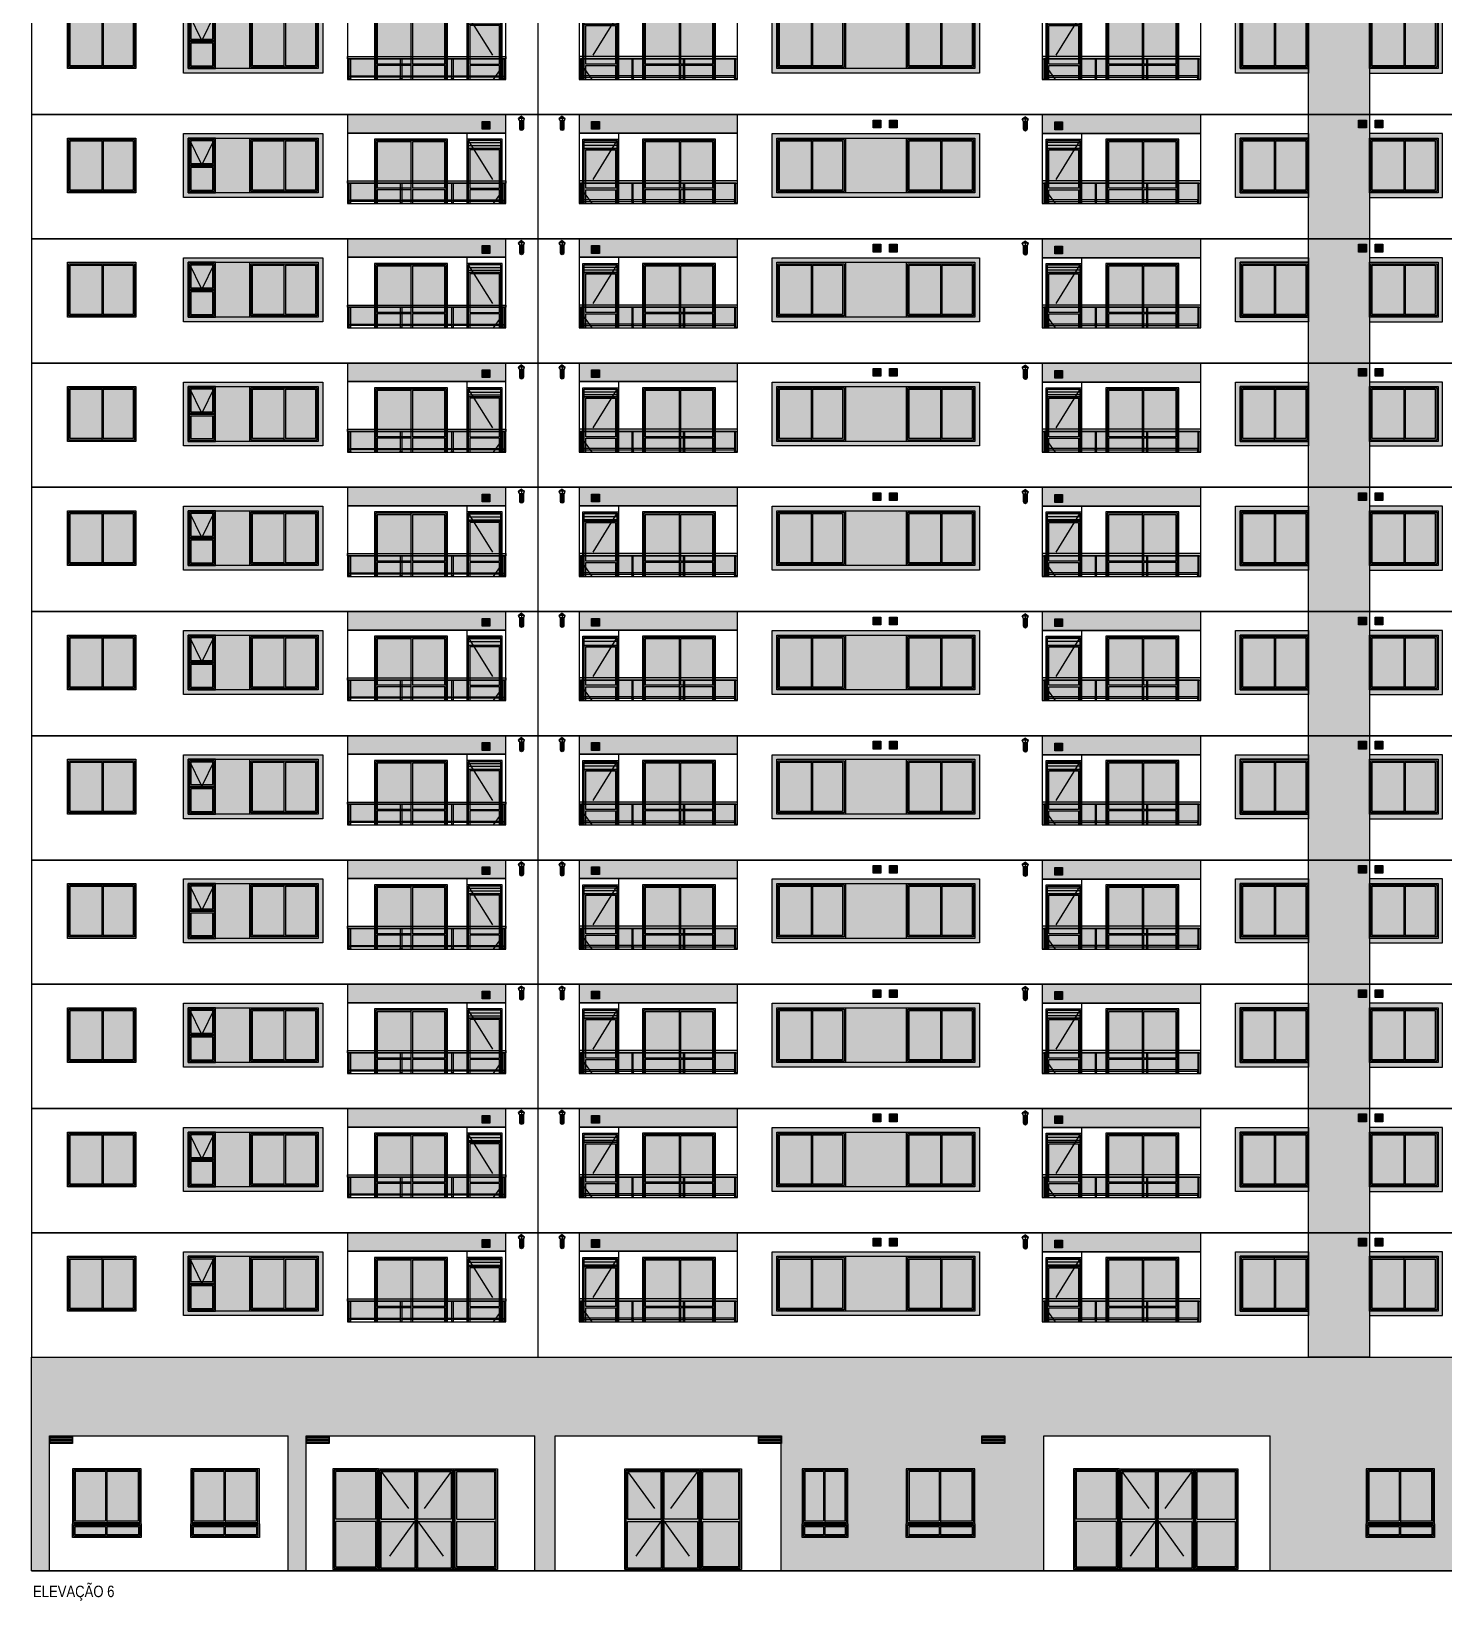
# Model space of a CAD drawing. Header units: metres. Extents: x -9138 to -7768, y 20 to 184.
# Drawn here: x -8337.33 to -8306.41, y 33.69 to 68.04 of the extents above; entities that cross this region are included whole.
import ezdxf
from ezdxf.enums import TextEntityAlignment as Align
from ezdxf.xclip import XClip

# ---------------------------------------------------------------- set-up
doc = ezdxf.new("R2010")
doc.units = ezdxf.units.M
doc.header["$XCLIPFRAME"] = 0
doc.linetypes.add('CTE ELEV$0$DASHEDX2', pattern=[1.5, 1, -0.5])
for name, color, linetype in [('ARQ-DIM EMBASAM', 2, 'Continuous'), ('CTE ELEV$0$ARQ- FRISO', 7, 'Continuous'), ('CTE ELEV$0$ARQ-AUX', 7, 'Continuous'), ('CTE ELEV$0$ARQ-AUX1', 1, 'Continuous'), ('CTE ELEV$0$ARQ-AUX2', 2, 'Continuous'), ('CTE ELEV$0$ARQ-AUX3', 3, 'Continuous'), ('CTE ELEV$0$ARQ-AUX4', 6, 'Continuous'), ('CTE ELEV$0$ARQ-CAX', 1, 'Continuous'), ('CTE ELEV$0$ARQ-PRJ', 7, 'CTE ELEV$0$DASHEDX2'), ('CTE ELEV$0$ARQ-TXT', 2, 'Continuous')]:
    doc.layers.add(name, color=color, linetype=linetype)
for name, color, linetype, true_color in [('CTE ELEV$0$COR CASTANHA', 7, 'Continuous', 0x92725d), ('CTE ELEV$0$COR CINZA FECHADO', 7, 'Continuous', 0x56534e), ('CTE ELEV$0$COR-CAIX', 7, 'Continuous', 0x45494e)]:
    doc.layers.add(name, color=color, linetype=linetype, true_color=true_color)
doc.styles.add('CTE ELEV$0$Adesa', font='ARIALN.TTF')

# ---------------------------------------------------------------- blocks, each defined once
blk = doc.blocks.new('CTE ELEV$0$V P DPL 160x220')
at = {"layer": 'CTE ELEV$0$COR CINZA FECHADO', "transparency": 33554687}
h = blk.add_hatch(color=256, dxfattribs=at)
h.dxf.hatch_style = 1
h.paths.add_polyline_path([(0, 2.2), (1.65, 2.2), (1.65, 0), (0, 0)])
h = blk.add_hatch(color=256, dxfattribs=at)
h.dxf.hatch_style = 1
h.paths.add_polyline_path([(0.861, 1.05), (0.855, 1.05), (0.855, 0.03), (1.59, 0.03), (1.59, 0.041)], flags=0)
h.paths.add_polyline_path([(1.59, 1.05), (0.861, 1.05), (1.59, 0.041)], flags=0)
h.paths.add_polyline_path([(1.62, 2.17), (0.825, 2.17), (0.825, 0), (1.62, 0)])
h.paths.add_polyline_path([(1.59, 1.1), (1.59, 2.14), (0.855, 2.14), (0.855, 1.1)], flags=16)
h.paths.add_polyline_path([(1.59, 1.05), (1.59, 0.03), (0.855, 0.03), (0.855, 1.05)], flags=16)
h.paths.add_polyline_path([(0.825, 2.17), (0.03, 2.17), (0.03, 0), (0.825, 0), (0.825, 1.099), (0.824, 1.1), (0.825, 1.101)])
h.paths.add_polyline_path([(0.795, 2.14), (0.06, 2.14), (0.06, 1.1), (0.795, 1.1)], flags=16)
h.paths.add_polyline_path([(0.795, 1.05), (0.795, 0.03), (0.795, 0.03), (0.06, 0.03), (0.06, 1.05)], flags=16)
h = blk.add_hatch(color=254, dxfattribs=at)
h.dxf.hatch_style = 1
h.paths.add_polyline_path([(0.06, 1.1), (0.795, 1.1), (0.795, 2.14), (0.06, 2.14)])
h.paths.add_polyline_path([(0.855, 2.14), (1.59, 2.14), (1.59, 1.1), (0.855, 1.1)])
edge = h.paths.add_edge_path()
edge.add_line((0.795, 1.05), (0.795, 0.03))
edge.add_line((0.855, 1.05), (0.855, 0.03))
h = blk.add_hatch(color=254, dxfattribs=at)
h.dxf.hatch_style = 1
h.paths.add_polyline_path([(0.788, 1.05), (0.06, 1.05), (0.06, 0.042)])
h.paths.add_polyline_path([(0.795, 1.05), (0.788, 1.05), (0.06, 0.042), (0.06, 0.03), (0.795, 0.03)])
h.paths.add_polyline_path([(0.861, 1.05), (0.855, 1.05), (0.855, 0.03), (1.59, 0.03), (1.59, 0.041)])
h.paths.add_polyline_path([(1.59, 1.05), (0.861, 1.05), (1.59, 0.041)], flags=17)
blk.add_line((0.795, 1.1), (0.06, 1.1, 0))
at = {"flags": 128}
for points in [[(0, 2.2), (1.65, 2.2), (1.65, 0), (0, 0), (0, 2.2)], [(0.06, 1.1), (0.06, 2.14), (0.782, 2.14)], [(0.795, 2.14), (0.795, 1.1)], [(0.825, 2.17), (0.825, 0)], [(0.855, 2.14), (1.59, 2.14), (1.59, 1.1)], [(0.855, 2.14), (0.855, 1.1)], [(0.795, 0.03), (0.06, 0.03), (0.06, 1.05)], [(0.795, 1.05), (0.795, 0.03)], [(1.59, 1.05), (1.59, 0.03), (0.855, 0.03)], [(0.855, 1.05), (0.855, 0.03)]]:
    blk.add_lwpolyline(points, dxfattribs=at)
blk.add_lwpolyline([(0.03, 2.17), (1.62, 2.17), (1.62, 0), (0.03, 0)], close=True, dxfattribs=at)
at = {"lineweight": -2}
for points in [[(0.06, 1.1), (0.795, 1.1), (0.795, 2.14), (0.06, 2.14)], [(0.855, 2.14), (1.59, 2.14), (1.59, 1.1), (0.855, 1.1)], [(0.795, 0.03), (0.06, 0.03), (0.06, 1.05), (0.795, 1.05)], [(0.855, 1.05), (1.59, 1.05), (1.59, 0.03), (0.855, 0.03)]]:
    blk.add_lwpolyline(points, close=True, dxfattribs=at)
at = {"layer": 'CTE ELEV$0$ARQ-PRJ'}
for points in [[(0.06, 2.14), (0.824, 1.1), (0.03, 0)], [(1.59, 2.14), (0.824, 1.1), (1.62, 0)]]:
    blk.add_lwpolyline(points, dxfattribs=at)
blk = doc.blocks.new('*U509')
at = {"layer": 'CTE ELEV$0$COR-CAIX', "transparency": 33554687}
h = blk.add_hatch(color=256, dxfattribs=at)
h.dxf.hatch_style = 1
h.paths.add_polyline_path([(0, 2.2), (0.95, 2.2), (0.95, 0), (0, 0)])
h = blk.add_hatch(color=254, dxfattribs=at)
h.dxf.hatch_style = 1
h.paths.add_polyline_path([(0.06, 1.1), (0.89, 1.1), (0.89, 2.14), (0.06, 2.14)])
h.paths.add_polyline_path([(0.06, 0.06), (0.89, 0.06), (0.89, 1.05), (0.06, 1.05)])
for points in [[(0, 2.2), (0.95, 2.2), (0.95, 0), (0, 0)], [(0.03, 2.17), (0.92, 2.17), (0.92, 0.03), (0.03, 0.03)]]:
    blk.add_lwpolyline(points, close=True)
for points in [[(0.06, 1.1), (0.06, 2.14), (0.89, 2.14), (0.89, 1.1)], [(0.06, 1.1), (0.89, 1.1)], [(0.89, 1.05), (0.89, 0.06), (0.06, 0.06), (0.06, 1.05)], [(0.06, 1.05), (0.89, 1.05)]]:
    blk.add_lwpolyline(points)
blk = doc.blocks.new('*U510')
at = {"layer": 'CTE ELEV$0$COR-CAIX', "transparency": 33554687}
h = blk.add_hatch(color=256, dxfattribs=at)
h.dxf.hatch_style = 1
h.paths.add_polyline_path([(0, 2.2), (1, 2.2), (1, 0), (0, 0)])
h = blk.add_hatch(color=254, dxfattribs=at)
h.dxf.hatch_style = 1
h.paths.add_polyline_path([(0.06, 1.1), (0.94, 1.1), (0.94, 2.14), (0.06, 2.14)])
h.paths.add_polyline_path([(0.06, 0.06), (0.94, 0.06), (0.94, 1.05), (0.06, 1.05)])
for points in [[(0, 2.2), (1, 2.2), (1, 0), (0, 0)], [(0.03, 2.17), (0.97, 2.17), (0.97, 0.03), (0.03, 0.03)]]:
    blk.add_lwpolyline(points, close=True)
for points in [[(0.06, 1.1), (0.06, 2.14), (0.94, 2.14), (0.94, 1.1)], [(0.06, 1.1), (0.94, 1.1)], [(0.94, 1.05), (0.94, 0.06), (0.06, 0.06), (0.06, 1.05)], [(0.06, 1.05), (0.94, 1.05)]]:
    blk.add_lwpolyline(points)
blk = doc.blocks.new('*U511')
at = {"layer": 'CTE ELEV$0$COR-CAIX', "transparency": 33554687}
h = blk.add_hatch(color=256, dxfattribs=at)
h.dxf.hatch_style = 1
h.paths.add_polyline_path([(0, 2.2), (0.9, 2.2), (0.9, 0), (0, 0)])
h = blk.add_hatch(color=254, dxfattribs=at)
h.dxf.hatch_style = 1
h.paths.add_polyline_path([(0.06, 1.1), (0.84, 1.1), (0.84, 2.14), (0.06, 2.14)])
h.paths.add_polyline_path([(0.06, 0.06), (0.84, 0.06), (0.84, 1.05), (0.06, 1.05)])
for points in [[(0, 2.2), (0.9, 2.2), (0.9, 0), (0, 0)], [(0.03, 2.17), (0.87, 2.17), (0.87, 0.03), (0.03, 0.03)]]:
    blk.add_lwpolyline(points, close=True)
for points in [[(0.06, 1.1), (0.06, 2.14), (0.84, 2.14), (0.84, 1.1)], [(0.06, 1.1), (0.84, 1.1)], [(0.84, 1.05), (0.84, 0.06), (0.06, 0.06), (0.06, 1.05)], [(0.06, 1.05), (0.84, 1.05)]]:
    blk.add_lwpolyline(points)
blk = doc.blocks.new('CTE ELEV$0$V J 150x120')
at = {"layer": 'CTE ELEV$0$COR-CAIX'}
h = blk.add_hatch(color=256, dxfattribs=at)
h.dxf.hatch_style = 1
h.paths.add_polyline_path([(1.5, 1.2), (0, 1.2), (0, 0), (1.5, 0)])
h = blk.add_hatch(color=254, dxfattribs=at)
h.dxf.hatch_style = 1
h.paths.add_polyline_path([(0.72, 1.14), (0.06, 1.14), (0.06, 0.06), (0.72, 0.06)])
h.paths.add_polyline_path([(0.75, 0.06), (1.44, 0.06), (1.44, 1.14), (0.75, 1.14)])
for points in [[(1.5, 1.2), (0, 1.2), (0, 0), (1.5, 0)], [(1.47, 1.17), (0.03, 1.17), (0.03, 0.03), (1.47, 0.03)]]:
    blk.add_lwpolyline(points, close=True)
for points in [[(0.72, 1.14), (0.06, 1.14), (0.06, 0.06), (0.72, 0.06)], [(0.72, 1.14), (0.72, 0.06)], [(0.75, 1.17), (0.75, 0.03)], [(0.75, 0.06), (1.44, 0.06), (1.44, 1.14), (0.75, 1.14)]]:
    blk.add_lwpolyline(points)
blk = doc.blocks.new('CTE ELEV$0$V J 100x120')
at = {"layer": 'CTE ELEV$0$COR-CAIX', "transparency": 33554687}
h = blk.add_hatch(color=256, dxfattribs=at)
h.dxf.hatch_style = 1
h.paths.add_polyline_path([(0, 1.2), (-1, 1.2), (-1, 0), (0, 0)])
h = blk.add_hatch(color=254, dxfattribs=at)
h.dxf.hatch_style = 1
h.paths.add_polyline_path([(-0.53, 1.14), (-0.94, 1.14), (-0.94, 0.06), (-0.53, 0.06)])
h.paths.add_polyline_path([(-0.06, 1.14), (-0.5, 1.14), (-0.5, 0.06), (-0.06, 0.06)])
at = {"elevation": 0}
for points in [[(0, 1.2), (-1, 1.2), (-1, 0), (0, 0)], [(-0.03, 1.17), (-0.97, 1.17), (-0.97, 0.03), (-0.03, 0.03)]]:
    blk.add_lwpolyline(points, close=True, dxfattribs=at)
for points in [[(-0.53, 1.14), (-0.94, 1.14), (-0.94, 0.06), (-0.53, 0.06)], [(-0.53, 1.14), (-0.53, 0.06)], [(-0.5, 1.17), (-0.5, 0.03)], [(-0.5, 0.06), (-0.06, 0.06), (-0.06, 1.14), (-0.5, 1.14)]]:
    blk.add_lwpolyline(points, dxfattribs=at)
blk = doc.blocks.new('CTE ELEV$0$ELEV 3 PUC')
at = {"layer": 'CTE ELEV$0$COR-CAIX'}
h = blk.add_hatch(color=256, dxfattribs=at)
h.dxf.hatch_style = 1
h.paths.add_polyline_path([(0.902, 1.03), (2.402, 1.03), (2.402, 0.73), (0.902, 0.73)])
h = blk.add_hatch(color=254, dxfattribs=at)
h.dxf.hatch_style = 1
h.paths.add_polyline_path([(1.622, 0.79), (1.622, 0.97), (0.962, 0.97), (0.962, 0.79)])
h.paths.add_polyline_path([(2.342, 0.79), (2.342, 0.97), (1.652, 0.97), (1.652, 0.79)])
h = blk.add_hatch(color=256, dxfattribs=at)
h.dxf.hatch_style = 1
h.paths.add_polyline_path([(3.491, 1.03), (4.991, 1.03), (4.991, 0.73), (3.491, 0.73)])
h = blk.add_hatch(color=254, dxfattribs=at)
h.dxf.hatch_style = 1
h.paths.add_polyline_path([(4.211, 0.79), (4.211, 0.97), (3.551, 0.97), (3.551, 0.79)])
h.paths.add_polyline_path([(4.931, 0.79), (4.931, 0.97), (4.241, 0.97), (4.241, 0.79)])
h = blk.add_hatch(color=256, dxfattribs=at)
h.dxf.hatch_style = 1
h.paths.add_polyline_path([(16.873, 1.03), (17.873, 1.03), (17.873, 0.73), (16.873, 0.73)])
h = blk.add_hatch(color=254, dxfattribs=at)
h.dxf.hatch_style = 1
h.paths.add_polyline_path([(17.343, 0.79), (17.343, 0.97), (16.933, 0.97), (16.933, 0.79)])
h.paths.add_polyline_path([(17.813, 0.79), (17.813, 0.97), (17.373, 0.97), (17.373, 0.79)])
h = blk.add_hatch(color=256, dxfattribs=at)
h.dxf.hatch_style = 1
h.paths.add_polyline_path([(19.153, 1.03), (20.653, 1.03), (20.653, 0.73), (19.153, 0.73)])
h = blk.add_hatch(color=254, dxfattribs=at)
h.dxf.hatch_style = 1
h.paths.add_polyline_path([(19.873, 0.79), (19.873, 0.97), (19.213, 0.97), (19.213, 0.79)])
h.paths.add_polyline_path([(20.593, 0.79), (20.593, 0.97), (19.903, 0.97), (19.903, 0.79)])
h = blk.add_hatch(color=256, dxfattribs=at)
h.dxf.hatch_style = 1
h.paths.add_polyline_path([(29.221, 1.03), (30.721, 1.03), (30.721, 0.73), (29.221, 0.73)])
h = blk.add_hatch(color=254, dxfattribs=at)
h.dxf.hatch_style = 1
h.paths.add_polyline_path([(29.941, 0.79), (29.941, 0.97), (29.281, 0.97), (29.281, 0.79)])
h.paths.add_polyline_path([(30.661, 0.79), (30.661, 0.97), (29.971, 0.97), (29.971, 0.79)])
at = {"layer": 'CTE ELEV$0$ARQ-AUX3'}
for p, q in [((0, 0, 0), (0, 4.68, 0)), ((0.4, 0), (0.4, 2.955, 0)), ((5.618, 0, 0), (5.618, 2.955, 0)), ((6.018, 0, 0), (6.018, 2.955, 0)), ((11.018, 0, 0), (11.018, 2.955, 0)), ((11.468, 0, 0), (11.468, 2.955, 0)), ((16.418, 0, 0), (16.418, 2.955, 0)), ((22.168, 0, 0), (22.168, 2.955, 0)), ((27.117, 0, 0), (27.117, 2.955, 0))]:
    blk.add_line(p, q, dxfattribs=at)
at = {"layer": 'CTE ELEV$0$ARQ-AUX3', "elevation": 0}
for points in [[(0.4, 2.955), (5.618, 2.955)], [(6.018, 2.955), (11.018, 2.955)], [(11.468, 2.955), (16.418, 2.955)], [(22.168, 2.955), (27.117, 2.955)]]:
    blk.add_lwpolyline(points, dxfattribs=at)
at = {"layer": 'CTE ELEV$0$ARQ-CAX'}
for points in [[(0.902, 1.03), (2.402, 1.03), (2.402, 0.73), (0.902, 0.73)], [(0.932, 1), (2.372, 1), (2.372, 0.76), (0.932, 0.76)], [(3.491, 1.03), (4.991, 1.03), (4.991, 0.73), (3.491, 0.73)], [(3.521, 1), (4.961, 1), (4.961, 0.76), (3.521, 0.76)]]:
    blk.add_lwpolyline(points, close=True, dxfattribs=at)
for points in [[(1.622, 0.79), (0.962, 0.79), (0.962, 0.97), (1.622, 0.97)], [(1.622, 0.97), (1.622, 0.79)], [(1.652, 0.97), (2.342, 0.97), (2.342, 0.79), (1.652, 0.79)], [(1.652, 0.97), (1.652, 0.79)], [(4.211, 0.79), (3.551, 0.79), (3.551, 0.97), (4.211, 0.97)], [(4.211, 0.97), (4.211, 0.79)], [(4.241, 0.97), (4.931, 0.97), (4.931, 0.79), (4.241, 0.79)], [(4.241, 0.97), (4.241, 0.79)]]:
    blk.add_lwpolyline(points, dxfattribs=at)
at = {"layer": 'CTE ELEV$0$ARQ-CAX', "elevation": 0}
for points in [[(16.873, 1.03), (17.873, 1.03), (17.873, 0.73), (16.873, 0.73)], [(16.903, 1), (17.843, 1), (17.843, 0.76), (16.903, 0.76)], [(19.153, 1.03), (20.653, 1.03), (20.653, 0.73), (19.153, 0.73)], [(19.183, 1), (20.623, 1), (20.623, 0.76), (19.183, 0.76)], [(29.221, 1.03), (30.721, 1.03), (30.721, 0.73), (29.221, 0.73)], [(29.251, 1), (30.691, 1), (30.691, 0.76), (29.251, 0.76)]]:
    blk.add_lwpolyline(points, close=True, dxfattribs=at)
for points in [[(17.343, 0.79), (16.933, 0.79), (16.933, 0.97), (17.343, 0.97)], [(17.343, 0.97), (17.343, 0.79)], [(17.373, 0.97), (17.813, 0.97), (17.813, 0.79), (17.373, 0.79)], [(17.373, 0.97), (17.373, 0.79)], [(19.873, 0.79), (19.213, 0.79), (19.213, 0.97), (19.873, 0.97)], [(19.873, 0.97), (19.873, 0.79)], [(19.903, 0.97), (20.593, 0.97), (20.593, 0.79), (19.903, 0.79)], [(19.903, 0.97), (19.903, 0.79)], [(29.941, 0.79), (29.281, 0.79), (29.281, 0.97), (29.941, 0.97)], [(29.941, 0.97), (29.941, 0.79)], [(29.971, 0.97), (30.661, 0.97), (30.661, 0.79), (29.971, 0.79)], [(29.971, 0.97), (29.971, 0.79)]]:
    blk.add_lwpolyline(points, dxfattribs=at)
at = {"layer": 'Defpoints', "elevation": 0}
blk.add_lwpolyline([(0, 4.68), (58.15, 4.68)], dxfattribs=at)
at = {"layer": 'Defpoints'}
blk.add_lwpolyline([(58.15, 0), (0, 0)], dxfattribs=at)
at = {"layer": 'CTE ELEV$0$ARQ-CAX'}
for name, p in [('CTE ELEV$0$V J 150x120', (0.902, 1.03)), ('CTE ELEV$0$V J 150x120', (3.491, 1.03)), ('CTE ELEV$0$V P DPL 160x220', (7.601, 0.03, 0)), ('*U509', (9.251, 0.03, 0)), ('CTE ELEV$0$V P DPL 160x220', (12.993, 0.03, 0)), ('*U511', (14.643, 0.03, 0)), ('CTE ELEV$0$V J 100x120', (17.873, 1.03, 0)), ('CTE ELEV$0$V J 150x120', (19.153, 1.03, 0)), ('CTE ELEV$0$V P DPL 160x220', (23.814, 0.03, 0)), ('*U509', (25.464, 0.03, 0)), ('CTE ELEV$0$V J 150x120', (29.221, 1.03, 0))]:
    blk.add_blockref(name, p, dxfattribs=at)
at = {"layer": 'CTE ELEV$0$ARQ-CAX', "xscale": -1}
for p in [(7.601, 0.03, 0), (23.813, 0.03, 0)]:
    blk.add_blockref('*U510', p, dxfattribs=at)
blk = doc.blocks.new('CTE ELEV$0$V J 80x60')
at = {"layer": 'CTE ELEV$0$COR-CAIX'}
h = blk.add_hatch(color=256, dxfattribs=at)
h.dxf.hatch_style = 1
h.paths.add_polyline_path([(0, 1.2), (0.6, 1.2), (0.6, 0), (0, 0)])
h = blk.add_hatch(color=254, dxfattribs=at)
h.dxf.hatch_style = 1
h.paths.add_polyline_path([(0.54, 0.555), (0.06, 0.555), (0.06, 0.06), (0.54, 0.06)])
h.paths.add_polyline_path([(0.06, 1.108), (0.06, 0.645), (0.285, 0.645)], flags=17)
h.paths.add_polyline_path([(0.54, 1.108), (0.54, 1.14), (0.06, 1.14), (0.06, 1.108), (0.285, 0.645), (0.315, 0.645)])
h.paths.add_polyline_path([(0.54, 1.108), (0.315, 0.645), (0.54, 0.645)], flags=17)
at = {"layer": 'CTE ELEV$0$ARQ-CAX', "flags": 128}
for points in [[(0, 1.2), (0.6, 1.2), (0.6, 0), (0, 0)], [(0.03, 1.17), (0.57, 1.17), (0.57, 0.615), (0.03, 0.615)], [(0.03, 1.17), (0.57, 1.17), (0.57, 0.03), (0.03, 0.03)], [(0.06, 1.14), (0.54, 1.14), (0.54, 0.645), (0.06, 0.645)], [(0.03, 0.585), (0.57, 0.585), (0.57, 0.03), (0.03, 0.03)], [(0.06, 0.555), (0.54, 0.555), (0.54, 0.06), (0.06, 0.06)]]:
    blk.add_lwpolyline(points, close=True, dxfattribs=at)
at = {"layer": 'CTE ELEV$0$ARQ-PRJ'}
blk.add_lwpolyline([(0.03, 1.17), (0.3, 0.615), (0.57, 1.17)], dxfattribs=at)
blk = doc.blocks.new('CTE ELEV$0$V P 160x220')
at = {"layer": 'CTE ELEV$0$COR-CAIX'}
h = blk.add_hatch(color=256, dxfattribs=at)
h.dxf.hatch_style = 1
h.paths.add_polyline_path([(0, 2.175), (1.6, 2.175), (1.6, 0), (0, 0)])
h = blk.add_hatch(color=254, dxfattribs=at)
h.dxf.hatch_style = 1
h.paths.add_polyline_path([(0.77, 2.115), (0.06, 2.115), (0.06, 1.1), (0.77, 1.1)])
h.paths.add_polyline_path([(1.54, 2.115), (0.8, 2.115), (0.8, 1.1), (1.54, 1.1)])
h.paths.add_polyline_path([(1.54, 1.07), (0.8, 1.07), (0.8, 0.06), (1.54, 0.06)])
h.paths.add_polyline_path([(0.77, 1.07), (0.06, 1.07), (0.06, 0.06), (0.77, 0.06)])
at = {"layer": 'CTE ELEV$0$ARQ-CAX'}
for p, q in [((0.06, 1.1), (0.77, 1.1)), ((0.06, 1.07), (0.77, 1.07)), ((0.8, 1.1), (1.54, 1.1)), ((0.8, 1.07), (1.54, 1.07))]:
    blk.add_line(p, q, dxfattribs=at)
for points in [[(0, 2.175), (1.6, 2.175), (1.6, 0), (0, 0)], [(0.03, 2.145), (1.57, 2.145), (1.57, 0.03), (0.03, 0.03)]]:
    blk.add_lwpolyline(points, close=True, dxfattribs=at)
for points in [[(0.06, 1.1), (0.06, 2.115), (0.77, 2.115)], [(0.77, 2.115), (0.77, 1.1)], [(0.8, 2.145), (0.8, 0.03)], [(0.8, 2.115), (1.54, 2.115), (1.54, 1.1)], [(0.77, 0.06), (0.06, 0.06), (0.06, 1.07)], [(0.77, 1.07), (0.77, 0.06)], [(1.54, 1.07), (1.54, 0.06), (0.8, 0.06)]]:
    blk.add_lwpolyline(points, dxfattribs=at)
blk = doc.blocks.new('CTE ELEV$0$V P 80x220')
at = {"layer": 'CTE ELEV$0$ARQ-CAX'}
h = blk.add_hatch(dxfattribs=at)
h.set_pattern_fill('LINE', scale=0.02)
h.set_pattern_definition([(0, (0.74004, 2.16916), (0, 0.0635), [])])
h.paths.add_polyline_path([(0.74, 2.145), (0.03, 2.145), (0.03, 2), (0.74, 2)])
h.paths.add_polyline_path([(0.71, 0.2), (0.06, 0.2), (0.06, 0.03), (0.71, 0.03)])
at = {"layer": 'CTE ELEV$0$COR-CAIX'}
h = blk.add_hatch(color=256, dxfattribs=at)
h.dxf.hatch_style = 1
h.paths.add_polyline_path([(0.77, 0), (0.77, 2.175), (0, 2.175), (0, 0)])
h = blk.add_hatch(color=254, dxfattribs=at)
h.dxf.hatch_style = 1
h.paths.add_polyline_path([(0.71, 1.945), (0.154, 1.945), (0.678, 1.1), (0.71, 1.1)])
h.paths.add_polyline_path([(0.154, 1.945), (0.06, 1.945), (0.06, 1.1), (0.678, 1.1)])
h.paths.add_polyline_path([(0.71, 0.958), (0.71, 1.048), (0.697, 1.07), (0.06, 1.07), (0.06, 0.23), (0.193, 0.23)])
h.paths.add_polyline_path([(0.71, 0.958), (0.193, 0.23), (0.71, 0.23)], flags=17)
at = {"layer": 'CTE ELEV$0$ARQ-CAX'}
for points in [[(0.77, 0), (0.77, 2.175), (0, 2.175), (0, 0)], [(0.74, 2.145), (0.03, 2.145), (0.03, 1.975), (0.74, 1.975)]]:
    blk.add_lwpolyline(points, close=True, dxfattribs=at)
for points in [[(0.74, 0), (0.74, 1.975), (0.03, 1.975), (0.03, 0)], [(0.71, 1.1), (0.71, 1.945), (0.06, 1.945), (0.06, 1.1)], [(0.06, 1.1), (0.71, 1.1)], [(0.06, 1.07), (0.06, 0)], [(0.71, 1.07), (0.06, 1.07)], [(0.71, 0), (0.71, 1.07)], [(0.71, 0.23), (0.06, 0.23)], [(0.06, 0.2), (0.71, 0.2)], [(0.06, 0.03), (0.71, 0.03)], [(0, 0), (0.77, 0)]]:
    blk.add_lwpolyline(points, dxfattribs=at)
at = {"layer": 'CTE ELEV$0$ARQ-PRJ'}
blk.add_lwpolyline([(0.03, 2.145), (0.74, 1), (0.03, 0)], dxfattribs=at)
blk = doc.blocks.new('CTE ELEV$0$v grd 3.47')
at = {"layer": 'CTE ELEV$0$COR-CAIX'}
h = blk.add_hatch(color=256, dxfattribs=at)
h.dxf.hatch_style = 1
h.paths.add_polyline_path([(-3.47, 0.45), (0, 0.45), (0, 0.5), (-3.47, 0.5)])
h.paths.add_polyline_path([(-3.405, 0.45), (-3.435, 0.45), (-3.435, 0.01), (-3.405, 0.01)])
h.paths.add_polyline_path([(-2.322, 0.01), (-2.272, 0.01), (-2.272, 0), (-2.322, 0)])
h.paths.add_polyline_path([(-1.198, 0.01), (-1.148, 0.01), (-1.148, 0), (-1.198, 0)])
h.paths.add_polyline_path([(-1.158, 0.08), (-0.065, 0.08), (-0.065, 0.05), (-1.158, 0.05)])
h.paths.add_polyline_path([(-2.282, 0.08), (-1.188, 0.08), (-1.188, 0.05), (-2.282, 0.05)])
h.paths.add_polyline_path([(-1.188, 0.45), (-1.158, 0.45), (-1.158, 0.01), (-1.188, 0.01)])
h.paths.add_polyline_path([(-2.312, 0.45), (-2.282, 0.45), (-2.282, 0.01), (-2.312, 0.01)])
h.paths.add_polyline_path([(-3.405, 0.08), (-2.312, 0.08), (-2.312, 0.05), (-3.405, 0.05)])
h.paths.add_polyline_path([(-3.445, 0.01), (-3.395, 0.01), (-3.395, 0), (-3.445, 0)])
h.paths.add_polyline_path([(-0.075, 0.01), (-0.025, 0.01), (-0.025, 0), (-0.075, 0)])
h.paths.add_polyline_path([(-0.065, 0.45), (-0.035, 0.45), (-0.035, 0.01), (-0.065, 0.01)])
at = {"layer": 'CTE ELEV$0$COR-CAIX', "transparency": 33554610}
h = blk.add_hatch(color=254, dxfattribs=at)
h.dxf.hatch_style = 1
h.paths.add_polyline_path([(-2.312, 0.08), (-2.312, 0.45), (-3.405, 0.45), (-3.405, 0.08)])
h.paths.add_polyline_path([(-1.188, 0.08), (-1.188, 0.45), (-2.282, 0.45), (-2.282, 0.08)])
h.paths.add_polyline_path([(-1.158, 0.08), (-0.065, 0.08), (-0.065, 0.45), (-1.158, 0.45)])
at = {"ltscale": 0.05}
blk.add_lwpolyline([(0, 0.5), (0, 0.45), (-3.47, 0.45), (-3.47, 0.5)], close=True, dxfattribs=at)
for points in [[(-3.435, 0.45), (-3.405, 0.45), (-3.405, 0.01), (-3.435, 0.01)], [(-2.312, 0.45), (-2.282, 0.45), (-2.282, 0.01), (-2.312, 0.01)], [(-1.188, 0.45), (-1.158, 0.45), (-1.158, 0.01), (-1.188, 0.01)], [(-0.065, 0.45), (-0.035, 0.45), (-0.035, 0.01), (-0.065, 0.01)], [(-3.445, 0.01), (-3.395, 0.01), (-3.395, 0), (-3.445, 0)], [(-3.405, 0.08), (-2.312, 0.08), (-2.312, 0.05), (-3.405, 0.05)], [(-2.322, 0.01), (-2.272, 0.01), (-2.272, 0), (-2.322, 0)], [(-2.282, 0.08), (-1.188, 0.08), (-1.188, 0.05), (-2.282, 0.05)], [(-1.198, 0.01), (-1.148, 0.01), (-1.148, 0), (-1.198, 0)], [(-1.158, 0.08), (-0.065, 0.08), (-0.065, 0.05), (-1.158, 0.05)], [(-0.075, 0.01), (-0.025, 0.01), (-0.025, 0), (-0.075, 0)]]:
    blk.add_lwpolyline(points, close=True)
blk.add_lwpolyline([(-3.42, 0.45), (-0.05, 0.45)])
blk = doc.blocks.new('CTE ELEV$0$vp vento kit')
at = {"layer": 'CTE ELEV$0$ARQ-CAX', "transparency": 33554687}
h = blk.add_hatch(dxfattribs=at)
h.set_pattern_fill('LINE', scale=0.01)
h.set_pattern_definition([(0, (8794.04869, -68.72711), (0, 0.03175), [])])
h.paths.add_polyline_path([(-0.16, 0.16), (-0.01, 0.16), (-0.01, 0.01), (-0.16, 0.01)])
at = {"layer": 'CTE ELEV$0$COR-CAIX', "transparency": 33554687}
h = blk.add_hatch(color=256, dxfattribs=at)
h.dxf.hatch_style = 1
h.paths.add_polyline_path([(-0.17, 0.17), (0, 0.17), (0, 0), (-0.17, 0)])
at = {"layer": 'CTE ELEV$0$ARQ-CAX'}
for points in [[(-0.17, 0.17), (0, 0.17), (0, 0), (-0.17, 0)], [(-0.16, 0.16), (-0.01, 0.16), (-0.01, 0.01), (-0.16, 0.01)]]:
    blk.add_lwpolyline(points, close=True, dxfattribs=at)
blk = doc.blocks.new('CTE ELEV$0$V FR CHAPEU CHINES')
at = {"layer": 'CTE ELEV$0$ARQ-AUX'}
h = blk.add_hatch(color=8, dxfattribs=at)
h.dxf.hatch_style = 1
h.paths.add_polyline_path([(-0.01, 0.262), (-0.077, 0.212), (0.057, 0.212)])
h.paths.add_polyline_path([(0.03, 0.167), (-0.05, 0.167), (-0.05, -0.01, 1), (0.03, -0.01)])
h.paths.add_polyline_path([(-0.007, 0.212), (-0.012, 0.212), (-0.012, 0.167), (-0.007, 0.167)])
h.paths.add_polyline_path([(-0.072, 0.212), (-0.077, 0.212), (-0.06, 0.167), (-0.055, 0.167)])
h.paths.add_polyline_path([(0.057, 0.212), (0.052, 0.212), (0.035, 0.167), (0.04, 0.167)])
at = {"layer": 'CTE ELEV$0$ARQ-CAX'}
for p, q in [((0.04, 0.167), (-0.06, 0.167)), ((-0.05, 0.167), (-0.05, -0.01)), ((0.03, -0.01), (0.03, 0.167))]:
    blk.add_line(p, q, dxfattribs=at)
for points in [[(-0.01, 0.262), (-0.077, 0.212)], [(-0.06, 0.167), (-0.077, 0.212)], [(-0.055, 0.167), (-0.072, 0.212)], [(-0.01, 0.262), (0.057, 0.212)], [(0.035, 0.167), (0.052, 0.212)], [(0.04, 0.167), (0.057, 0.212)]]:
    blk.add_lwpolyline(points, dxfattribs=at)
at = {"layer": 'CTE ELEV$0$ARQ-CAX', "elevation": -0.007}
for points in [[(-0.077, 0.212), (0.057, 0.212)], [(-0.012, 0.212), (-0.012, 0.167)], [(-0.007, 0.212), (-0.007, 0.167)]]:
    blk.add_lwpolyline(points, dxfattribs=at)
at = {"layer": 'CTE ELEV$0$ARQ-CAX'}
blk.add_arc((-0.01, -0.01), 0.04, 180, 0, dxfattribs=at)
blk = doc.blocks.new('CTE ELEV$0$elev 3 tipo')
at = {"layer": 'CTE ELEV$0$COR CASTANHA'}
h = blk.add_hatch(color=256, dxfattribs=at)
h.dxf.hatch_style = 1
h.paths.add_polyline_path([(6.92, 2.315), (10.39, 2.315), (10.39, 2.72), (6.92, 2.72)])
h = blk.add_hatch(color=256, dxfattribs=at)
h.dxf.hatch_style = 1
h.paths.add_polyline_path([(11.99, 2.315), (15.46, 2.315), (15.46, 2.72), (11.99, 2.72)])
h = blk.add_hatch(color=256, dxfattribs=at)
h.dxf.hatch_style = 1
h.paths.add_polyline_path([(22.13, 2.304), (25.6, 2.304), (25.6, 2.72), (22.13, 2.72)])
at = {"layer": 'CTE ELEV$0$COR CINZA FECHADO'}
h = blk.add_hatch(color=256, dxfattribs=at)
h.dxf.hatch_style = 1
h.paths.add_polyline_path([(27.96, 0), (29.295, 0), (29.295, 2.72), (27.96, 2.72)])
h = blk.add_hatch(color=256, dxfattribs=at)
h.dxf.hatch_style = 1
h.paths.add_polyline_path([(6.38, 2.305), (3.33, 2.305), (3.33, 0.905), (6.38, 0.905)])
h.paths.add_polyline_path([(6.28, 2.205), (6.28, 1.005), (4.78, 1.005), (3.43, 1.005), (3.43, 2.205), (4.03, 2.205)], flags=16)
h.paths.add_polyline_path([(4.81, 2.175), (6.25, 2.175), (6.25, 1.035), (4.81, 1.035)], flags=0)
h.paths.add_polyline_path([(4.84, 2.145), (5.53, 2.145), (5.53, 1.065), (4.84, 1.065)], flags=0)
h.paths.add_polyline_path([(4, 2.175), (4, 1.035), (3.46, 1.035), (3.46, 1.59), (3.46, 2.175)], flags=0)
h.paths.add_polyline_path([(4, 2.175), (4, 1.62), (3.46, 1.62), (3.46, 2.175)], flags=0)
h.paths.add_polyline_path([(3.97, 1.65), (3.745, 1.65), (3.73, 1.62), (3.716, 1.65), (3.49, 1.65), (3.49, 2.145), (3.97, 2.145)], flags=0)
h.paths.add_polyline_path([(3.97, 1.56), (3.97, 1.065), (3.49, 1.065), (3.49, 1.56)], flags=0)
h.paths.add_polyline_path([(5.56, 2.145), (6.22, 2.145), (6.22, 1.065), (5.56, 1.065)], flags=0)
h = blk.add_hatch(color=256, dxfattribs=at)
h.dxf.hatch_style = 1
h.paths.add_polyline_path([(4.78, 2.205), (4.03, 2.205), (4.03, 1.005), (4.78, 1.005)])
h = blk.add_hatch(color=256, dxfattribs=at)
h.dxf.hatch_style = 1
h.paths.add_polyline_path([(20.755, 2.305), (16.22, 2.305), (16.22, 0.905), (20.755, 0.905)])
h.paths.add_polyline_path([(16.32, 1.005), (16.32, 2.205), (17.82, 2.205), (20.655, 2.205), (20.655, 1.005), (19.155, 1.005)], flags=16)
h.paths.add_polyline_path([(19.185, 1.035), (19.185, 2.175), (20.625, 2.175), (20.625, 1.035)], flags=0)
h.paths.add_polyline_path([(19.215, 1.065), (19.215, 2.145), (19.905, 2.145), (19.905, 1.065)], flags=0)
h.paths.add_polyline_path([(19.935, 1.065), (19.935, 2.145), (20.595, 2.145), (20.595, 1.065)], flags=0)
h.paths.add_polyline_path([(17.79, 1.035), (16.35, 1.035), (16.35, 2.175), (17.79, 2.175)], flags=0)
h.paths.add_polyline_path([(17.76, 1.065), (17.1, 1.065), (17.1, 2.145), (17.76, 2.145)], flags=0)
h.paths.add_polyline_path([(17.07, 1.065), (16.38, 1.065), (16.38, 2.145), (17.07, 2.145)], flags=0)
h = blk.add_hatch(color=256, dxfattribs=at)
h.dxf.hatch_style = 1
h.paths.add_polyline_path([(19.155, 2.205), (17.82, 2.205), (17.82, 1.005), (19.155, 1.005)])
h = blk.add_hatch(color=256, dxfattribs=at)
h.dxf.hatch_style = 1
h.paths.add_polyline_path([(27.96, 2.305), (26.36, 2.305), (26.36, 0.905), (27.96, 0.905), (27.96, 1.005), (26.46, 1.005), (26.46, 2.205), (27.96, 2.205)])
h = blk.add_hatch(color=256, dxfattribs=at)
h.dxf.hatch_style = 1
h.paths.add_polyline_path([(30.895, 2.305), (29.295, 2.305), (29.295, 2.205), (30.795, 2.205), (30.795, 1.005), (29.295, 1.005), (29.295, 0.905), (30.895, 0.905)])
at = {"layer": 'CTE ELEV$0$ARQ- FRISO'}
for points in [[(58.15, 2.72), (0, 2.72)], [(0, 0), (58.15, 0)]]:
    blk.add_lwpolyline(points, dxfattribs=at)
at = {"layer": 'CTE ELEV$0$ARQ-AUX1'}
for p, q in [((12.85, 2.315, 0), (12.85, 0.77, 0)), ((22.99, 2.304, 0), (22.99, 0.77, 0))]:
    blk.add_line(p, q, dxfattribs=at)
at = {"layer": 'CTE ELEV$0$ARQ-AUX1', "elevation": 0}
blk.add_lwpolyline([(9.53, 2.315), (9.53, 0.77)], dxfattribs=at)
at = {"layer": 'CTE ELEV$0$ARQ-AUX2'}
blk.add_line((0, 2.72), (0, 0), dxfattribs=at)
at = {"layer": 'CTE ELEV$0$ARQ-AUX3'}
blk.add_line((11.09, 2.72), (11.09, 0), dxfattribs=at)
at = {"layer": 'CTE ELEV$0$ARQ-AUX3', "elevation": 0}
for points in [[(10.39, 2.315), (6.92, 2.315), (6.92, 0.77), (10.39, 0.77)], [(15.46, 2.315), (11.99, 2.315), (11.99, 0.77), (15.46, 0.77)], [(25.6, 2.304), (22.13, 2.304), (22.13, 0.77), (25.6, 0.77)]]:
    blk.add_lwpolyline(points, close=True, dxfattribs=at)
at = {"layer": 'CTE ELEV$0$COR CASTANHA', "elevation": 0}
for points in [[(6.92, 2.315), (10.39, 2.315), (10.39, 2.72), (6.92, 2.72)], [(11.99, 2.315), (15.46, 2.315), (15.46, 2.72), (11.99, 2.72)], [(22.13, 2.304), (25.6, 2.304), (25.6, 2.72), (22.13, 2.72)]]:
    blk.add_lwpolyline(points, close=True, dxfattribs=at)
at = {"layer": 'CTE ELEV$0$COR CINZA FECHADO'}
blk.add_lwpolyline([(27.96, 2.72), (29.295, 2.72), (29.295, 0), (27.96, 0)], close=True, dxfattribs=at)
at = {"layer": 'CTE ELEV$0$COR CINZA FECHADO', "elevation": 0}
for points in [[(3.33, 2.305), (6.38, 2.305), (6.38, 0.905), (3.33, 0.905)], [(3.43, 2.205), (6.28, 2.205), (6.28, 1.005), (3.43, 1.005)], [(16.22, 2.305), (20.755, 2.305), (20.755, 0.905), (16.22, 0.905)], [(16.32, 2.205), (20.655, 2.205), (20.655, 1.005), (16.32, 1.005)], [(27.96, 2.205), (26.46, 2.205), (26.46, 1.005), (27.96, 1.005), (27.96, 0.905), (26.36, 0.905), (26.36, 2.305), (27.96, 2.305)], [(29.295, 2.205), (30.795, 2.205), (30.795, 1.005), (29.295, 1.005), (29.295, 0.905), (30.895, 0.905), (30.895, 2.305), (29.295, 2.305)]]:
    blk.add_lwpolyline(points, close=True, dxfattribs=at)
at = {"layer": 'Defpoints'}
blk.add_lwpolyline([(0, 2.72), (0, 2.72)], dxfattribs=at)
at = {"layer": 'CTE ELEV$0$ARQ-AUX1', "xscale": -1}
for p in [(10.721, 2.42, 0), (11.61, 2.42, 0), (21.75, 2.409, 0)]:
    blk.add_blockref('CTE ELEV$0$V FR CHAPEU CHINES', p, dxfattribs=at)
at = {"layer": 'CTE ELEV$0$ARQ-AUX3'}
blk.add_blockref('CTE ELEV$0$v grd 3.47', (10.39, 0.77, 0), dxfattribs=at)
at = {"layer": 'CTE ELEV$0$ARQ-AUX3', "xscale": -1}
for p in [(11.99, 0.77, 0), (22.13, 0.77, 0)]:
    blk.add_blockref('CTE ELEV$0$v grd 3.47', p, dxfattribs=at)
at = {"layer": 'CTE ELEV$0$ARQ-CAX'}
for p in [(10.035, 2.4, 0), (12.435, 2.4, 0), (18.595, 2.43), (18.954, 2.43, 0), (22.575, 2.389, 0), (29.226, 2.43), (29.585, 2.43, 0)]:
    blk.add_blockref('CTE ELEV$0$vp vento kit', p, dxfattribs=at)
at = {"layer": 'CTE ELEV$0$ARQ-CAX', "xscale": -1}
for name, p in [('CTE ELEV$0$V J 150x120', (2.29, 1.005, 0)), ('CTE ELEV$0$V J 80x60', (4.03, 1.005, 0)), ('CTE ELEV$0$V J 150x120', (6.28, 1.005, 0)), ('CTE ELEV$0$V J 150x120', (17.82, 1.005, 0)), ('CTE ELEV$0$V J 150x120', (20.655, 1.005, 0)), ('CTE ELEV$0$V J 150x120', (27.96, 1.005, 0)), ('CTE ELEV$0$V J 150x120', (30.795, 1.005, 0))]:
    blk.add_blockref(name, p, dxfattribs=at)
at = {"layer": 'CTE ELEV$0$ARQ-CAX'}
ref = blk.add_blockref('CTE ELEV$0$V P 160x220', (9.11, 0.005, 0), dxfattribs=dict(at, xscale=-1))
XClip(ref).set_block_clipping_path([(0, 0.7650000488), (1.6, 2.2)])
ref = blk.add_blockref('CTE ELEV$0$V P 80x220', (9.535, 0.005, 0), dxfattribs=at)
XClip(ref).set_block_clipping_path([(-0.016847262, 0.7649492641), (0.7809388426, 2.2154325848)])
ref = blk.add_blockref('CTE ELEV$0$V P 80x220', (12.845, 0.005, 0), dxfattribs=dict(at, xscale=-1))
XClip(ref).set_block_clipping_path([(-0.1223022238, 0.7649479396), (0.8049503176, 2.2693439402)])
ref = blk.add_blockref('CTE ELEV$0$V P 160x220', (14.98, 0.005, 0), dxfattribs=dict(at, xscale=-1))
XClip(ref).set_block_clipping_path([(0, 0.7650000488), (1.6, 2.2)])
ref = blk.add_blockref('CTE ELEV$0$V P 80x220', (22.985, 0.005, 0), dxfattribs=dict(at, xscale=-1))
XClip(ref).set_block_clipping_path([(-0.0050048495, 0.7649479396), (0.8477270332, 2.3049873234)])
ref = blk.add_blockref('CTE ELEV$0$V P 160x220', (25.12, 0.005, 0), dxfattribs=dict(at, xscale=-1))
XClip(ref).set_block_clipping_path([(0, 0.7650000488), (1.6, 2.2)])
blk = doc.blocks.new('CTE ELEV$0$vent ac')
at = {"layer": 'CTE ELEV$0$ARQ-CAX', "transparency": 33554687}
h = blk.add_hatch(dxfattribs=at)
h.set_pattern_fill('LINE', scale=0.01)
h.set_pattern_definition([(0, (8794.54869, -68.72711), (0, 0.03175), [])])
h.paths.add_polyline_path([(0.01, 0.16), (0.49, 0.16), (0.49, 0.01), (0.01, 0.01)])
at = {"layer": 'CTE ELEV$0$COR-CAIX', "transparency": 33554687}
h = blk.add_hatch(color=256, dxfattribs=at)
h.dxf.hatch_style = 1
h.paths.add_polyline_path([(0, 0.17), (0.5, 0.17), (0.5, 0), (0, 0)])
at = {"layer": 'CTE ELEV$0$ARQ-CAX'}
for points in [[(0, 0.17), (0.5, 0.17), (0.5, 0), (0, 0)], [(0.01, 0.16), (0.49, 0.16), (0.49, 0.01), (0.01, 0.01)]]:
    blk.add_lwpolyline(points, close=True, dxfattribs=at)
blk = doc.blocks.new('CTE ELEV')
at = {"layer": 'CTE ELEV$0$COR CINZA FECHADO', "transparency": 33554687}
h = blk.add_hatch(color=256, dxfattribs=at)
h.dxf.hatch_style = 1
h.paths.add_polyline_path([(-8305.7815, 39.02), (-8337.3262, 39.02), (-8337.3262, 34.34), (-8336.9258, 34.34), (-8336.9258, 37.295), (-8331.708, 37.295), (-8331.708, 34.34), (-8331.3079, 34.34), (-8331.3079, 37.295), (-8326.3081, 37.295), (-8326.3081, 34.34), (-8325.858, 34.34), (-8325.858, 37.295), (-8320.908, 37.295), (-8320.908, 34.34), (-8315.158, 34.34), (-8315.158, 37.295), (-8310.2093, 37.295), (-8310.2093, 34.34), (-8305.7815, 34.34)])
h.paths.add_polyline_path([(-8316.6728, 36.57), (-8316.6728, 35.37), (-8318.1728, 35.37), (-8318.1728, 36.57)], flags=16)
h.paths.add_polyline_path([(-8316.7028, 36.54), (-8316.7028, 35.4), (-8318.1428, 35.4), (-8318.1428, 36.54)], flags=0)
h.paths.add_polyline_path([(-8317.4528, 36.51), (-8317.4528, 35.43), (-8318.1128, 35.43), (-8318.1128, 36.51)], flags=0)
h.paths.add_polyline_path([(-8317.4228, 36.51), (-8316.7328, 36.51), (-8316.7328, 35.43), (-8317.4228, 35.43)], flags=0)
h.paths.add_polyline_path([(-8319.453, 36.57), (-8319.453, 35.37), (-8320.453, 35.37), (-8320.453, 36.57)], flags=16)
h.paths.add_polyline_path([(-8319.483, 36.54), (-8319.483, 35.4), (-8320.423, 35.4), (-8320.423, 36.54)], flags=0)
h.paths.add_polyline_path([(-8319.513, 36.51), (-8319.513, 35.43), (-8319.953, 35.43), (-8319.953, 36.51)], flags=0)
h.paths.add_polyline_path([(-8319.983, 36.51), (-8319.983, 35.43), (-8320.393, 35.43), (-8320.393, 36.51)], flags=0)
h.paths.add_polyline_path([(-8308.1054, 36.57), (-8306.6054, 36.57), (-8306.6054, 35.37), (-8308.1054, 35.37)], flags=16)
h.paths.add_polyline_path([(-8308.0754, 36.54), (-8306.6354, 36.54), (-8306.6354, 35.4), (-8308.0754, 35.4)], flags=0)
h.paths.add_polyline_path([(-8308.0454, 36.51), (-8307.3854, 36.51), (-8307.3854, 35.43), (-8308.0454, 35.43)], flags=0)
h.paths.add_polyline_path([(-8307.3554, 36.51), (-8306.6654, 36.51), (-8306.6654, 35.43), (-8307.3554, 35.43)], flags=0)
at = {"layer": 'CTE ELEV$0$ARQ-AUX3', "elevation": 0}
blk.add_lwpolyline([(-8337.3262, 34.34), (-8279.1758, 34.34)], dxfattribs=at)
for name, p in [('CTE ELEV$0$elev 3 tipo', (-8337.3262, 66.22, 0)), ('CTE ELEV$0$elev 3 tipo', (-8337.3262, 63.5, 0)), ('CTE ELEV$0$elev 3 tipo', (-8337.3262, 60.78, 0)), ('CTE ELEV$0$elev 3 tipo', (-8337.3262, 58.06, 0)), ('CTE ELEV$0$elev 3 tipo', (-8337.3262, 55.34, 0)), ('CTE ELEV$0$elev 3 tipo', (-8337.3262, 52.62, 0)), ('CTE ELEV$0$elev 3 tipo', (-8337.3262, 49.9, 0)), ('CTE ELEV$0$elev 3 tipo', (-8337.3262, 47.18, 0)), ('CTE ELEV$0$elev 3 tipo', (-8337.3262, 44.46, 0)), ('CTE ELEV$0$elev 3 tipo', (-8337.3262, 41.74, 0)), ('CTE ELEV$0$elev 3 tipo', (-8337.3262, 39.02, 0)), ('CTE ELEV$0$ELEV 3 PUC', (-8337.3262, 34.34, 0))]:
    blk.add_blockref(name, p)
at = {"layer": 'CTE ELEV$0$ARQ-AUX4'}
for p in [(-8336.9258, 37.125, 0), (-8331.3079, 37.125, 0), (-8321.408, 37.125, 0), (-8316.518, 37.125, 0)]:
    blk.add_blockref('CTE ELEV$0$vent ac', p, dxfattribs=at)
at = {"layer": 'CTE ELEV$0$ARQ-TXT', "style": 'CTE ELEV$0$Adesa'}
blk.add_text('ELEVAÇÃO 6', height=0.25, dxfattribs=at).set_placement((-8336.3996, 33.7638, -0.0353), align=Align.CENTER)

msp = doc.modelspace()

# ---------------------------------------------------------------- block references
at = {"layer": 'ARQ-DIM EMBASAM'}
msp.add_blockref('CTE ELEV', (0, 0), dxfattribs=at)

doc.saveas('drawing.dxf')
